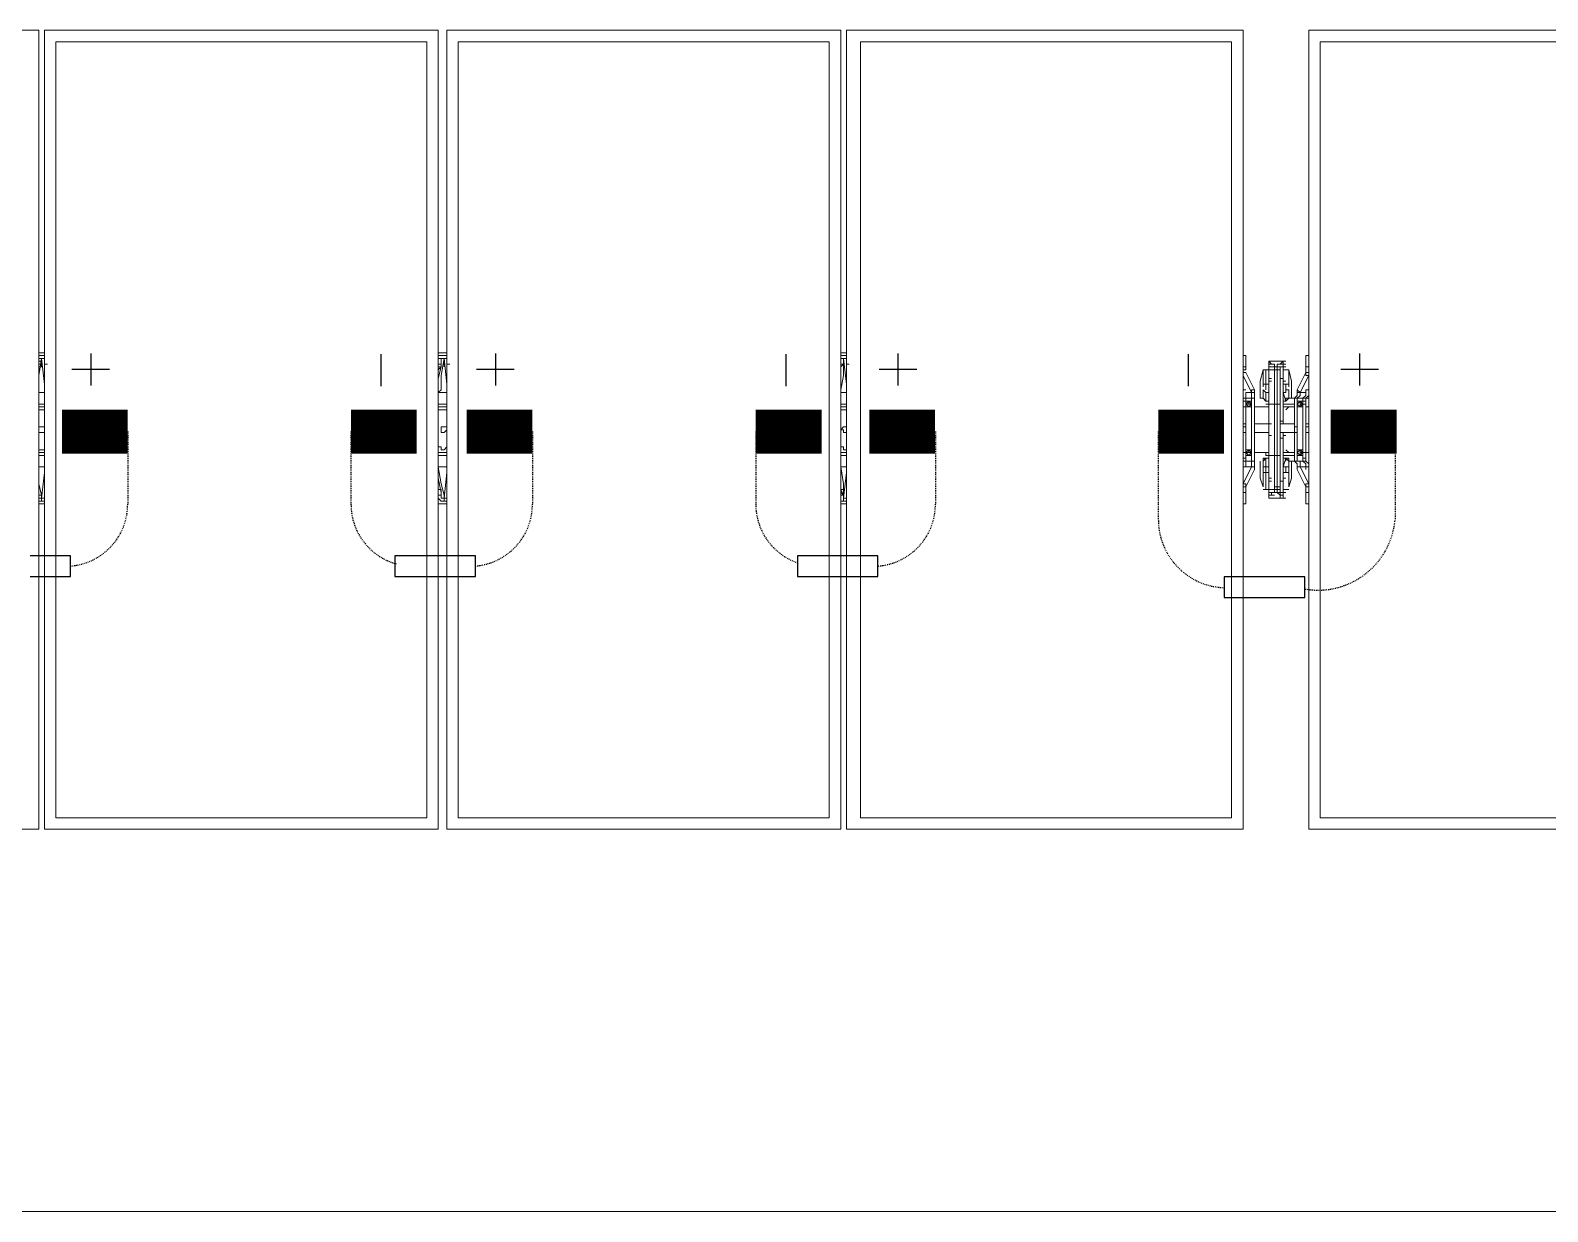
# Model space of a CAD drawing. Header units: feet. Extents: x -13743 to 68376, y -48 to 67763.
# Drawn here: x 3266.4 to 3438.4, y 9317.7 to 9451.6 of the extents above; entities that cross this region are included whole.
import ezdxf
from ezdxf.lldxf.tags import DXFTag

# ---------------------------------------------------------------- set-up
doc = ezdxf.new("R2010")
doc.units = ezdxf.units.FT
doc.header["$MEASUREMENT"] = 0
doc.linetypes.add('HIDDEN', pattern=[0.375, 0.25, -0.125])
for name, color, linetype in [('E-DC HARNESS-POS', 10, 'DC HARNESS CABLE'), ('E-HARN-COMP', 8, 'Continuous'), ('E-TRNK-CABL-NEG', 6, 'HIDDEN'), ('E-TRUNK-CABLE-POS', 6, 'HIDDEN'), ('Polarity-Text', 7, 'Continuous')]:
    doc.layers.add(name, color=color, linetype=linetype)
doc.styles.get("Standard").update_dxf_attribs({"font": 'arial.ttf'})
tags = doc.linetypes.add('DC HARNESS CABLE', pattern='A,0.5,-0.2,["DH",Standard,S=0.1,R=0,X=-0.1,Y=-0.05],-0.2', length=0.9).pattern_tags.tags
tags[6] = DXFTag(74, 10)

# ---------------------------------------------------------------- blocks, each defined once
blk = doc.blocks.new('A$C4742fff2')
at = {"lineweight": 5}
for points in [[(5.04813, 0), (5.27979, 0), (5.27979, 0.46665), (5.04813, 0.46665)], [(5.51311, 0.46665), (5.51311, 0), (5.28312, 0), (5.28312, 0.46665)], [(5.7481, 0.46665), (5.51811, 0.46665), (5.51811, 0), (5.7481, 0)], [(5.98309, 0), (5.75143, 0), (5.75143, 0.46665), (5.98309, 0.46665)], [(6.02142, 0), (6.25141, 0), (6.25141, 0.46665), (6.02142, 0.46665)], [(5.50644, 0.45998), (5.28978, 0.45998), (5.28978, 0.00667), (5.50644, 0.00667)], [(5.74143, 0.00667), (5.74143, 0.45998), (5.52478, 0.45998), (5.52478, 0.00667)], [(5.97642, 0.00667), (5.97642, 0.45998), (5.75977, 0.45998), (5.75977, 0.00667)], [(6.02809, 0.45998), (6.24475, 0.45998), (6.24475, 0.00667), (6.02809, 0.00667)], [(5.98476, 0.26832), (5.98476, 0.26999), (5.98476, 0.27666), (5.98309, 0.27666), (5.98476, 0.27666), (5.98476, 0.26999)], [(6.01976, 0.26999), (6.01976, 0.26832), (6.01976, 0.26999), (6.01976, 0.27666), (6.02142, 0.27666), (6.01976, 0.27666)], [(5.98309, 0.21332), (5.98309, 0.21499), (5.98309, 0.21666), (5.98309, 0.21499), (5.98476, 0.21499), (5.98476, 0.21166), (5.98809, 0.21166), (5.98976, 0.21166), (5.98976, 0.20999), (5.98476, 0.19999), (5.98976, 0.20999), (5.98976, 0.21166), (5.98809, 0.21166), (5.98809, 0.21499), (5.98809, 0.21166), (5.98476, 0.21166), (5.98476, 0.21499), (5.98809, 0.21499), (5.98976, 0.21499), (5.98976, 0.21166), (5.98976, 0.20999), (5.98976, 0.21166), (5.98976, 0.21499), (5.98809, 0.21499), (5.98976, 0.21499), (5.98976, 0.25166), (5.98809, 0.25166), (5.98809, 0.25499), (5.98976, 0.25499), (5.98976, 0.25166), (5.98809, 0.25166), (5.98476, 0.25166), (5.98476, 0.24999), (5.98309, 0.24999), (5.98309, 0.25166), (5.98309, 0.24999), (5.98476, 0.24999), (5.98476, 0.25166), (5.98809, 0.25166), (5.98809, 0.25499), (5.98976, 0.25499), (5.98809, 0.25499), (5.98476, 0.25499), (5.98809, 0.25499), (5.98809, 0.25666), (5.98976, 0.25666), (5.98476, 0.26666), (5.98976, 0.25666), (5.98809, 0.25666), (5.98809, 0.25499), (5.98976, 0.25499), (5.98976, 0.25166), (5.98809, 0.25166), (5.98976, 0.25166), (5.98976, 0.21499), (5.98809, 0.21499), (5.98476, 0.21499), (5.98309, 0.21499)], [(6.00809, 0.27332), (6.00642, 0.27332), (6.00809, 0.27332), (6.00642, 0.27332), (6.00642, 0.27166), (6.00809, 0.27166), (6.00642, 0.27166), (6.00642, 0.26166), (6.00642, 0.27166), (6.00642, 0.27332), (6.00476, 0.27166), (6.00309, 0.27166), (6.00476, 0.27166), (6.00309, 0.27166), (6.00309, 0.26832), (6.00142, 0.26832), (6.00142, 0.27166), (5.99976, 0.27166), (5.99809, 0.27166), (5.99809, 0.26166), (5.99976, 0.26166), (5.99809, 0.26166), (5.99809, 0.23999), (5.99809, 0.23666), (5.99976, 0.23666), (5.99809, 0.23666), (5.99976, 0.23666), (5.99809, 0.23666), (5.99976, 0.23666), (5.99809, 0.23666), (5.99976, 0.23666), (5.99809, 0.23666), (5.99976, 0.23666), (5.99809, 0.23666), (5.98976, 0.23666), (5.99809, 0.23666), (5.99809, 0.23999), (5.99809, 0.23666), (5.99809, 0.23999), (5.99809, 0.23832), (5.99809, 0.23999), (5.99809, 0.26166), (5.99809, 0.27166), (5.99976, 0.27166), (6.00142, 0.27166), (5.99976, 0.27166), (6.00142, 0.27166), (5.99976, 0.27166), (5.99809, 0.27332), (5.99976, 0.27332), (5.99809, 0.27332), (5.99976, 0.27332), (6.00476, 0.27332), (6.00642, 0.27332), (6.00476, 0.27166), (6.00309, 0.27166), (6.00476, 0.27166), (6.00642, 0.27166), (6.00476, 0.27166), (6.00642, 0.27166), (6.00642, 0.27332)], [(5.99476, 0.26832), (5.99309, 0.26166), (5.99309, 0.25166), (5.99309, 0.25332), (5.99309, 0.25166), (5.99309, 0.26166)], [(5.99476, 0.25999), (5.99476, 0.26832), (5.99642, 0.26832), (5.99476, 0.26832), (5.99476, 0.25999), (5.99642, 0.25999), (5.99642, 0.25666), (5.99642, 0.25999), (5.99476, 0.25999), (5.99476, 0.25832)], [(5.99809, 0.26832), (5.99809, 0.27332), (5.99809, 0.27166), (5.99976, 0.27166), (5.99809, 0.27332), (5.99976, 0.27332), (5.99809, 0.27332), (5.99809, 0.26832), (5.99642, 0.26832), (5.99642, 0.25999), (5.99642, 0.26832)], [(6.00309, 0.21832), (6.00309, 0.24832), (6.00476, 0.24832), (6.00476, 0.26832), (6.00309, 0.26832), (6.00309, 0.24832), (6.00142, 0.24832), (6.00142, 0.21832), (5.99809, 0.21832), (5.99809, 0.24832), (5.99642, 0.24832), (5.99809, 0.24832), (5.99642, 0.24832), (5.99809, 0.24832), (5.99642, 0.24832), (5.99809, 0.24832), (5.99642, 0.24832), (5.99809, 0.24832), (5.99642, 0.24832), (5.99809, 0.24832), (5.99809, 0.21832), (6.00142, 0.21832), (6.00142, 0.24832), (6.00309, 0.24832), (6.00142, 0.24832), (6.00142, 0.21832), (6.00309, 0.21832), (6.00309, 0.19833), (6.00476, 0.19833), (6.00476, 0.21832), (6.00476, 0.19833), (6.00309, 0.19833), (6.00309, 0.21832), (6.00142, 0.21832), (6.00142, 0.24832), (6.00309, 0.24832), (6.00309, 0.26832), (6.00476, 0.26832), (6.00476, 0.24832), (6.00309, 0.24832), (6.00309, 0.21832), (6.00476, 0.21832), (6.00476, 0.24832), (6.00476, 0.21832)], [(5.99976, 0.27332), (5.99809, 0.27332), (5.99809, 0.27166), (5.99976, 0.27166), (6.00142, 0.27166), (5.99976, 0.27166), (6.00142, 0.27166), (5.99976, 0.27166), (6.00142, 0.27166), (6.00142, 0.26832), (6.00309, 0.26832), (6.00309, 0.27166), (6.00476, 0.27166), (6.00309, 0.27166), (6.00476, 0.27166), (6.00642, 0.27166), (6.00642, 0.26999), (6.00809, 0.26999), (6.00642, 0.26999), (6.00642, 0.27166), (6.00642, 0.27332), (6.00476, 0.27332)], [(5.99809, 0.26999), (5.99809, 0.27166), (5.99809, 0.26999), (5.99976, 0.26999)], [(6.00142, 0.26832), (6.00142, 0.24832), (5.99809, 0.24832), (5.99809, 0.26832)], [(6.00142, 0.26832), (6.00142, 0.24832), (5.99809, 0.24832), (5.99809, 0.26832)], [(6.00309, 0.26999), (6.00142, 0.26999), (6.00309, 0.26999), (6.00476, 0.26999)], [(6.00142, 0.26999), (6.00142, 0.26832), (6.00142, 0.24832), (6.00142, 0.26832)], [(6.00476, 0.26832), (6.00309, 0.26832), (6.00476, 0.26832), (6.00476, 0.26999)], [(6.00642, 0.26999), (6.00642, 0.27166), (6.00642, 0.26999), (6.00809, 0.26999)], [(6.00976, 0.25166), (6.01142, 0.25166), (6.01142, 0.26166), (6.00976, 0.26832), (6.00642, 0.26832), (6.00976, 0.26832), (6.01142, 0.26166), (6.01142, 0.25166), (6.00976, 0.25166), (6.00976, 0.25332), (6.00976, 0.25166), (6.00976, 0.25666), (6.00809, 0.25666), (6.00809, 0.25499), (6.00642, 0.25499), (6.00809, 0.24999), (6.00809, 0.25166)], [(6.00642, 0.25999), (6.00642, 0.26832), (6.00642, 0.25999), (6.00976, 0.25999), (6.00976, 0.26832), (6.00976, 0.25999)], [(6.01976, 0.25499), (6.01976, 0.25332), (6.01809, 0.25166), (6.01476, 0.25166), (6.01642, 0.25332), (6.01642, 0.25499), (6.01476, 0.25666), (6.01976, 0.26666), (6.01476, 0.25666), (6.01642, 0.25499), (6.01976, 0.25499), (6.01976, 0.25332), (6.01809, 0.25166), (6.01476, 0.25166), (6.01642, 0.25332), (6.01642, 0.25499), (6.01809, 0.25499), (6.01642, 0.25499), (6.01476, 0.25499), (6.01476, 0.25666), (6.01476, 0.25499), (6.01642, 0.25499)], [(5.99309, 0.25166), (5.99309, 0.26166), (5.99309, 0.25166), (5.99476, 0.25166), (5.99642, 0.24999), (5.99476, 0.25166), (5.99642, 0.24999), (5.99642, 0.25166), (5.99642, 0.24999), (5.99476, 0.25166), (5.99642, 0.24999), (5.99476, 0.25166)], [(5.99976, 0.26332), (5.99809, 0.26332)], [(6.00476, 0.26332), (6.00642, 0.26332)], [(6.00642, 0.23999), (6.00642, 0.23832), (6.00642, 0.23999), (6.00642, 0.26166), (6.00809, 0.26166), (6.00642, 0.26166)], [(6.00809, 0.25666), (6.00809, 0.25999)], [(6.00976, 0.25832), (6.00976, 0.25999)], [(6.01976, 0.21166), (6.01976, 0.21332), (6.01809, 0.21499), (6.01976, 0.21499), (6.02142, 0.21332), (6.01976, 0.21499), (6.01809, 0.21499), (6.01976, 0.21332), (6.01976, 0.21166), (6.01642, 0.21166), (6.01476, 0.21166), (6.01476, 0.20999), (6.01976, 0.19999), (6.01476, 0.20999), (6.01476, 0.21166), (6.01642, 0.21166), (6.01809, 0.21166), (6.01642, 0.21166), (6.01642, 0.21499), (6.01476, 0.21499), (6.01809, 0.21499), (6.01809, 0.21666), (6.01976, 0.21666), (6.01976, 0.24999), (6.01809, 0.24999), (6.01809, 0.24832), (6.01642, 0.24832), (6.01809, 0.24832), (6.01642, 0.24832), (6.01809, 0.24832), (6.01642, 0.24832), (6.01809, 0.24832), (6.01642, 0.24832), (6.01809, 0.24832), (6.01642, 0.24832), (6.01642, 0.24999), (6.01809, 0.24832), (6.01809, 0.24666), (6.01642, 0.24666), (6.01476, 0.24666), (6.01476, 0.24832), (6.01476, 0.24999), (6.01642, 0.24999), (6.01809, 0.24999), (6.01976, 0.24999), (6.01976, 0.21666), (6.01809, 0.21666), (6.01809, 0.21499), (6.01476, 0.21499), (6.01309, 0.21499), (6.01309, 0.25166), (6.01476, 0.25166), (6.01309, 0.25166), (6.01476, 0.25332), (6.01476, 0.25499), (6.01476, 0.25332), (6.01309, 0.25166), (6.01142, 0.25166), (6.01142, 0.26166), (6.01142, 0.25166), (6.01309, 0.25166), (6.01476, 0.25166), (6.01309, 0.25166), (6.01309, 0.21499), (6.01476, 0.21499), (6.01309, 0.21499), (6.01476, 0.21332), (6.01476, 0.21166), (6.01642, 0.21166)], [(5.98309, 0.25332), (5.98309, 0.25166), (5.98476, 0.25166), (5.98476, 0.25499), (5.98476, 0.25166), (5.98309, 0.25166)], [(5.98476, 0.21666), (5.98476, 0.21499), (5.98476, 0.21666), (5.98309, 0.21666), (5.98309, 0.24999), (5.98309, 0.21666)], [(5.98809, 0.24832), (5.98809, 0.24666), (5.98809, 0.24832), (5.98642, 0.24832), (5.98476, 0.24832), (5.98476, 0.24666), (5.98642, 0.24666), (5.98476, 0.24666), (5.98309, 0.24666), (5.98476, 0.24666), (5.98642, 0.24666), (5.98809, 0.24666), (5.98809, 0.24832), (5.98642, 0.24832), (5.98809, 0.24832), (5.98642, 0.24832), (5.98809, 0.24832), (5.98642, 0.24832), (5.98809, 0.24832), (5.98642, 0.24832), (5.98809, 0.24832), (5.98642, 0.24832), (5.98642, 0.24999), (5.98809, 0.24832), (5.98642, 0.24832), (5.98809, 0.24832), (5.98642, 0.24832), (5.98809, 0.24832), (5.98642, 0.24832), (5.98809, 0.24832), (5.98642, 0.24832), (5.98809, 0.24832), (5.98809, 0.24666), (5.98642, 0.24666), (5.98809, 0.24666), (5.98642, 0.24666), (5.98476, 0.24666), (5.98476, 0.24832), (5.98642, 0.24832), (5.98642, 0.24999)], [(5.98642, 0.24999), (5.98476, 0.24832), (5.98642, 0.24666), (5.98809, 0.24832)], [(5.98809, 0.24999), (5.98809, 0.24832), (5.98809, 0.24999), (5.98642, 0.24999), (5.98476, 0.24999), (5.98476, 0.24832), (5.98476, 0.24999), (5.98642, 0.24999)], [(5.98642, 0.24999), (5.98476, 0.24832), (5.98642, 0.24666), (5.98809, 0.24832)], [(5.98476, 0.24666), (5.98476, 0.24832), (5.98642, 0.24832), (5.98476, 0.24832)], [(5.98976, 0.25499), (5.98976, 0.25666)], [(5.99476, 0.25666), (5.99476, 0.25166), (5.99642, 0.24999), (5.99642, 0.25499)], [(5.99476, 0.25666), (5.99476, 0.25166), (5.99642, 0.24999), (5.99642, 0.25499)], [(6.00976, 0.25166), (6.00809, 0.24999), (6.00976, 0.25166), (6.00809, 0.24999), (6.00809, 0.25166), (6.00809, 0.24999), (6.00976, 0.25166), (6.00809, 0.24999), (6.00976, 0.25166), (6.00976, 0.25666), (6.00809, 0.25666), (6.00809, 0.25499), (6.00642, 0.25499), (6.00809, 0.24999), (6.00809, 0.25166)], [(6.00976, 0.24832), (6.01309, 0.24832), (6.00642, 0.24832), (6.00809, 0.24832)], [(6.00642, 0.24832), (6.00809, 0.24832), (6.00976, 0.24832), (6.01309, 0.24832)], [(6.00976, 0.24832), (6.00809, 0.24832)], [(6.01476, 0.24999), (6.01476, 0.24832), (6.01476, 0.24666), (6.01642, 0.24666), (6.01809, 0.24666), (6.01809, 0.24832), (6.01809, 0.24999), (6.01642, 0.24999)], [(6.01642, 0.24999), (6.01476, 0.24832), (6.01642, 0.24666), (6.01809, 0.24832)], [(6.01642, 0.24999), (6.01476, 0.24832), (6.01642, 0.24666), (6.01809, 0.24832)], [(6.01642, 0.24666), (6.01642, 0.24832), (6.01809, 0.24832), (6.01642, 0.24999), (6.01642, 0.24832), (6.01809, 0.24832), (6.01976, 0.24832), (6.01809, 0.24832), (6.01642, 0.24832), (6.01642, 0.24666), (6.01809, 0.24666), (6.01809, 0.24832), (6.01642, 0.24832), (6.01809, 0.24832), (6.01642, 0.24832), (6.01809, 0.24832), (6.01642, 0.24832), (6.01809, 0.24832), (6.01642, 0.24832), (6.01809, 0.24832), (6.01809, 0.24666)], [(6.01809, 0.24999), (6.01809, 0.25166), (6.01976, 0.25166), (6.02142, 0.25332), (6.01976, 0.25166), (6.01809, 0.25166)], [(6.01976, 0.24999), (6.01976, 0.25166), (6.02142, 0.25166), (6.01976, 0.25166)], [(5.98976, 0.24666), (5.99809, 0.24666)], [(6.00642, 0.24666), (6.01309, 0.24666)], [(6.00809, 0.23666), (6.00642, 0.23666), (6.00642, 0.23999), (6.00642, 0.23666)], [(6.00809, 0.24499), (6.00976, 0.24666)], [(6.01976, 0.24666), (6.02142, 0.24666)], [(5.28145, 0.23499), (5.27979, 0.23499), (5.27979, 0.23166), (5.28312, 0.23166), (5.28312, 0.23332), (5.28312, 0.23499)], [(5.51644, 0.23499), (5.51478, 0.23499), (5.51478, 0.23166), (5.51644, 0.23166), (5.51811, 0.23332), (5.51811, 0.23499)], [(5.75143, 0.23499), (5.74977, 0.23499), (5.7481, 0.23332), (5.74977, 0.23332), (5.74977, 0.23166), (5.75143, 0.23166), (5.75143, 0.23332)], [(5.98476, 0.23666), (5.98309, 0.23666)], [(5.98476, 0.23499), (5.98309, 0.23499)], [(5.98476, 0.23166), (5.98309, 0.23166)], [(5.98476, 0.23166), (5.98309, 0.23166)], [(5.99809, 0.23166), (5.98976, 0.23166), (5.98976, 0.23499), (5.98976, 0.23166), (5.99809, 0.23166), (5.99809, 0.22999), (5.99976, 0.22999), (5.99809, 0.22999), (5.99809, 0.22666), (5.99809, 0.22999)], [(5.99809, 0.23166), (5.99809, 0.22999), (5.99976, 0.22999), (5.99809, 0.22999)], [(6.00476, 0.23666), (6.01309, 0.23666)], [(6.01476, 0.23166), (6.01309, 0.23166), (6.00476, 0.23166), (6.01309, 0.23166)], [(6.00809, 0.23666), (6.00642, 0.23666)], [(6.00642, 0.22999), (6.00809, 0.22999), (6.00642, 0.22999), (6.00642, 0.23166)], [(6.00642, 0.22999), (6.00809, 0.22999), (6.00642, 0.22999), (6.00642, 0.23166)], [(6.01309, 0.23166), (6.01309, 0.23499), (6.01476, 0.23499), (6.01309, 0.23499)], [(6.01976, 0.23666), (6.02142, 0.23666)], [(6.01976, 0.23499), (6.02142, 0.23499)], [(6.02142, 0.23166), (6.01976, 0.23166)], [(6.02142, 0.23166), (6.01976, 0.23166)], [(5.98476, 0.22166), (5.98476, 0.21999), (5.98476, 0.21832), (5.98642, 0.21832), (5.98476, 0.21832), (5.98476, 0.21999), (5.98309, 0.21999), (5.98476, 0.21999), (5.98476, 0.22166), (5.98642, 0.22166), (5.98809, 0.22166), (5.98642, 0.22166)], [(5.98642, 0.22166), (5.98476, 0.21999), (5.98642, 0.21832), (5.98809, 0.21999)], [(5.98642, 0.22166), (5.98476, 0.21999), (5.98642, 0.21832), (5.98809, 0.21999)], [(5.98642, 0.21832), (5.98476, 0.21832), (5.98476, 0.21999), (5.98642, 0.21999), (5.98809, 0.21999), (5.98809, 0.22166), (5.98809, 0.21999), (5.98809, 0.21832), (5.98642, 0.21832), (5.98809, 0.21832), (5.98809, 0.21999), (5.98642, 0.21999), (5.98809, 0.21999), (5.98642, 0.21999), (5.98809, 0.21999), (5.98642, 0.21999), (5.98809, 0.21999), (5.98642, 0.21999), (5.98809, 0.21999), (5.98642, 0.22166), (5.98642, 0.21999), (5.98476, 0.21999), (5.98476, 0.21832)], [(5.99976, 0.22999), (5.99809, 0.22999), (5.99809, 0.22666), (5.99809, 0.22999)], [(5.99809, 0.19666), (5.99809, 0.20499), (5.99976, 0.20499), (5.99809, 0.20499), (5.99809, 0.22666), (5.99809, 0.22832), (5.99809, 0.22666), (5.99809, 0.20499)], [(6.00642, 0.20499), (6.00642, 0.19666), (6.00642, 0.20499), (6.00809, 0.20499), (6.00642, 0.20499), (6.00642, 0.22666), (6.00642, 0.22832), (6.00642, 0.22666), (6.00642, 0.22999), (6.00642, 0.22666), (6.00642, 0.22999), (6.00642, 0.22666)], [(6.00976, 0.21999), (6.01309, 0.21999), (6.00642, 0.21999), (6.01309, 0.21999), (6.00976, 0.21999), (6.00809, 0.22166)], [(6.01642, 0.22166), (6.01476, 0.22166), (6.01476, 0.21999), (6.01476, 0.21832), (6.01642, 0.21832), (6.01809, 0.21832), (6.01642, 0.21832), (6.01642, 0.21999), (6.01809, 0.21999), (6.01809, 0.21832), (6.01642, 0.21832), (6.01642, 0.21999), (6.01809, 0.21999), (6.01642, 0.21999), (6.01809, 0.21999), (6.01642, 0.21999), (6.01809, 0.21999), (6.01642, 0.21999), (6.01809, 0.21999), (6.01642, 0.21999), (6.01809, 0.21999), (6.01809, 0.21832), (6.01809, 0.21999), (6.01642, 0.21999), (6.01809, 0.21999), (6.01642, 0.21999), (6.01809, 0.21999), (6.01642, 0.21999), (6.01809, 0.21999), (6.01642, 0.21999), (6.01809, 0.21999), (6.01976, 0.21999), (6.02142, 0.21999), (6.01976, 0.21999), (6.01809, 0.21999), (6.01809, 0.22166)], [(6.01642, 0.22166), (6.01476, 0.21999), (6.01642, 0.21832), (6.01809, 0.21999)], [(6.01476, 0.22166), (6.01476, 0.21999), (6.01476, 0.21832), (6.01642, 0.21832), (6.01809, 0.21832), (6.01809, 0.21999), (6.01809, 0.22166), (6.01642, 0.22166)], [(6.01642, 0.22166), (6.01476, 0.21999), (6.01642, 0.21832), (6.01809, 0.21999)], [(6.01642, 0.21999), (6.01809, 0.21999), (6.01642, 0.22166)], [(6.01642, 0.21999), (6.01809, 0.21999), (6.01642, 0.22166)], [(5.98809, 0.21999), (5.98642, 0.21999)], [(5.99809, 0.21832), (5.99642, 0.21832), (5.99809, 0.21832), (5.99642, 0.21832), (5.99809, 0.21832), (5.99809, 0.19833), (6.00142, 0.19833), (6.00142, 0.21832), (6.00142, 0.19833), (5.99809, 0.19833), (5.99809, 0.21832), (5.99642, 0.21832), (5.99642, 0.21999), (5.99809, 0.21999), (5.98976, 0.21999), (5.99809, 0.21999), (5.99642, 0.21999), (5.99642, 0.21832)], [(5.99309, 0.21499), (5.99309, 0.21332), (5.99309, 0.21499), (5.99309, 0.20499), (5.99476, 0.19999), (5.99476, 0.20832), (5.99642, 0.20832), (5.99642, 0.19833), (5.99476, 0.19833), (5.99642, 0.19833), (5.99642, 0.20832), (5.99476, 0.20832), (5.99476, 0.19999), (5.99309, 0.20499)], [(5.99309, 0.21499), (5.99309, 0.20499)], [(5.99476, 0.21499), (5.99476, 0.20999), (5.99476, 0.21499), (5.99476, 0.21666), (5.99642, 0.21666), (5.99642, 0.21166), (5.99642, 0.21666), (5.99476, 0.21666)], [(5.99476, 0.21499), (5.99642, 0.21666), (5.99642, 0.21499), (5.99642, 0.21666), (5.99476, 0.21499), (5.99642, 0.21666)], [(5.99809, 0.21832), (5.99642, 0.21832)], [(6.00809, 0.21832), (6.00976, 0.21832), (6.00809, 0.21832), (6.00642, 0.21832), (6.01309, 0.21832), (6.00642, 0.21832)], [(6.00976, 0.20999), (6.00976, 0.21666), (6.00809, 0.21666), (6.00642, 0.21166), (6.00976, 0.21166), (6.00976, 0.20999), (6.00976, 0.20832), (6.00976, 0.20999), (6.00976, 0.21166), (6.00642, 0.21166), (6.00809, 0.21666), (6.00976, 0.21666)], [(6.00976, 0.19999), (6.00976, 0.20832), (6.00642, 0.20832), (6.00642, 0.19833), (6.00976, 0.19833), (6.00642, 0.19833), (6.00642, 0.20832), (6.00976, 0.20832), (6.00976, 0.19999), (6.01142, 0.20499), (6.01142, 0.21499), (6.00976, 0.21499), (6.00976, 0.21332), (6.00976, 0.21499), (6.01142, 0.21499), (6.01142, 0.20499)], [(6.00976, 0.21832), (6.00809, 0.21832)], [(6.00809, 0.21666), (6.00976, 0.21499), (6.00809, 0.21666), (6.00976, 0.21499), (6.00809, 0.21666), (6.00809, 0.21499)], [(6.01142, 0.21499), (6.01142, 0.20499), (6.01142, 0.21499), (6.01309, 0.21499)], [(6.01476, 0.21166), (6.01476, 0.20999), (6.01476, 0.21166), (6.01476, 0.21332), (6.01309, 0.21499), (6.01476, 0.21499), (6.01642, 0.21499), (6.01642, 0.21166)], [(6.01976, 0.21499), (6.01976, 0.21666)], [(5.98809, 0.21166), (5.98976, 0.21166)], [(5.98809, 0.21166), (5.98976, 0.21166)], [(5.99476, 0.20999), (5.99476, 0.21166), (5.99642, 0.21166), (5.99642, 0.20832), (5.99642, 0.21166), (5.99476, 0.21166), (5.99476, 0.20999), (5.99476, 0.20832)], [(6.00809, 0.20832), (6.00809, 0.21166)], [(5.98476, 0.19666), (5.98476, 0.19833), (5.98476, 0.19666), (5.98476, 0.18999), (5.98309, 0.18999), (5.98476, 0.18999)], [(5.99809, 0.19833), (5.99809, 0.19499), (5.99809, 0.19333), (5.99809, 0.19499), (5.99976, 0.19499), (5.99976, 0.19666), (5.99976, 0.19499), (5.99809, 0.19499), (5.99809, 0.19833), (5.99642, 0.19833)], [(5.99976, 0.20333), (5.99809, 0.20333)], [(5.99976, 0.19666), (6.00142, 0.19666), (6.00142, 0.19833), (6.00142, 0.19666), (5.99976, 0.19666), (5.99976, 0.19499), (5.99976, 0.19666), (5.99809, 0.19666)], [(6.00476, 0.19499), (6.00476, 0.19666), (6.00309, 0.19666), (6.00142, 0.19666), (5.99976, 0.19666), (5.99809, 0.19666), (5.99976, 0.19666), (5.99976, 0.19499), (5.99976, 0.19666), (6.00142, 0.19666), (6.00309, 0.19666), (6.00476, 0.19666), (6.00476, 0.19499), (6.00642, 0.19499)], [(5.99809, 0.19499), (5.99809, 0.19666)], [(5.99809, 0.19499), (5.99809, 0.19333), (5.99976, 0.19333), (5.99809, 0.19333), (5.99809, 0.19499), (5.99809, 0.19333), (5.99809, 0.19499), (5.99976, 0.19499), (6.00142, 0.19499), (5.99976, 0.19499)], [(6.00476, 0.19666), (6.00309, 0.19666), (6.00476, 0.19666), (6.00476, 0.19833)], [(6.00476, 0.19499), (6.00309, 0.19666), (6.00476, 0.19666)], [(6.00642, 0.20333), (6.00476, 0.20333)], [(6.00809, 0.19833), (6.00642, 0.19833)], [(6.02142, 0.18999), (6.01976, 0.18999), (6.01976, 0.19666), (6.01976, 0.19833), (6.01976, 0.19666), (6.01976, 0.18999)], [(6.00476, 0.19333), (6.00642, 0.19333), (6.00476, 0.19333), (5.99809, 0.19333), (5.99976, 0.19333), (5.99809, 0.19333)]]:
    blk.add_lwpolyline(points, close=True, dxfattribs=at)
for points in [[(5.98309, 0), (5.98309, 0.46665)], [(6.02142, 0.46665), (6.02142, 0)], [(5.97642, 0.00667), (5.97642, 0.45998)], [(6.02809, 0.45998), (6.02809, 0.00667)], [(5.28312, 0.27832), (5.27979, 0.27832)], [(5.27979, 0.26999), (5.27979, 0.27332), (5.28145, 0.27332), (5.28145, 0.27499), (5.28312, 0.27499)], [(5.28145, 0.25499), (5.27979, 0.25499), (5.27979, 0.26499), (5.28145, 0.27499)], [(5.51811, 0.27832), (5.51311, 0.27832)], [(5.51478, 0.25499), (5.51311, 0.25499), (5.51478, 0.25666), (5.51478, 0.26499), (5.51644, 0.27499)], [(5.51478, 0.26999), (5.51478, 0.27499), (5.51644, 0.27499), (5.51811, 0.27499)], [(5.75143, 0.27832), (5.7481, 0.27832)], [(5.74977, 0.25499), (5.7481, 0.25499), (5.7481, 0.25666), (5.74977, 0.26499), (5.74977, 0.27499), (5.75143, 0.27499), (5.74977, 0.27499), (5.74977, 0.27166), (5.7481, 0.26999)], [(5.28145, 0.26999), (5.28145, 0.27332)], [(5.51644, 0.26999), (5.51644, 0.27332)], [(5.75143, 0.26999), (5.75143, 0.27332)], [(5.98476, 0.26666), (5.98476, 0.26666)], [(5.98476, 0.26666), (5.98476, 0.26666)], [(6.00142, 0.26999), (6.00309, 0.26999)], [(6.00142, 0.26999), (6.00309, 0.26999)], [(6.00142, 0.26999), (6.00309, 0.26999)], [(6.00142, 0.26999), (6.00309, 0.26999)], [(6.00309, 0.26999), (6.00476, 0.26999)], [(6.00309, 0.26999), (6.00476, 0.26999)], [(6.00476, 0.27166), (6.00476, 0.27166)], [(6.00476, 0.27166), (6.00476, 0.27166)], [(6.00809, 0.26832), (6.00809, 0.26832)], [(6.00809, 0.26832), (6.00809, 0.26832)], [(6.01976, 0.26666), (6.01976, 0.26666)], [(6.01976, 0.26666), (6.01976, 0.26666)], [(5.99476, 0.26166), (5.99476, 0.26166)], [(5.99476, 0.26166), (5.99476, 0.26166)], [(6.00976, 0.26166), (6.00976, 0.26166)], [(6.00976, 0.26166), (6.00976, 0.26166)], [(5.28145, 0.24832), (5.27979, 0.24832), (5.27979, 0.25499)], [(5.28312, 0.24832), (5.27979, 0.24832)], [(5.51478, 0.24832), (5.51311, 0.24832), (5.51311, 0.25499)], [(5.51811, 0.24832), (5.51311, 0.24832)], [(5.74977, 0.24832), (5.7481, 0.24832), (5.7481, 0.25499)], [(5.75143, 0.24832), (5.7481, 0.24832)], [(5.98476, 0.24999), (5.98476, 0.24999)], [(5.98476, 0.24999), (5.98476, 0.24999)], [(5.98476, 0.24832), (5.98476, 0.24832)], [(5.98476, 0.24832), (5.98476, 0.24832)], [(5.98642, 0.24999), (5.98642, 0.24999)], [(5.98642, 0.24999), (5.98642, 0.24999)], [(5.98809, 0.25166), (5.98809, 0.25166)], [(5.98809, 0.25166), (5.98809, 0.25166)], [(5.98809, 0.24999), (5.98809, 0.24999)], [(5.98809, 0.24999), (5.98809, 0.24999)], [(5.98809, 0.24832), (5.98809, 0.24832)], [(5.98809, 0.24832), (5.98809, 0.24832)], [(5.98976, 0.25166), (5.98976, 0.25166)], [(5.98976, 0.25166), (5.98976, 0.25166)], [(6.01476, 0.24999), (6.01476, 0.24999)], [(6.01476, 0.24999), (6.01476, 0.24999)], [(6.01476, 0.24832), (6.01476, 0.24832)], [(6.01476, 0.24832), (6.01476, 0.24832)], [(6.01642, 0.25166), (6.01642, 0.25166)], [(6.01642, 0.25166), (6.01642, 0.25166)], [(6.01642, 0.24999), (6.01642, 0.24999)], [(6.01642, 0.24999), (6.01642, 0.24999)], [(6.01809, 0.24999), (6.01809, 0.24999)], [(6.01809, 0.24999), (6.01809, 0.24999)], [(6.01809, 0.24832), (6.01809, 0.24832)], [(6.01809, 0.24832), (6.01809, 0.24832)], [(5.28312, 0.24666), (5.27979, 0.24666), (5.28145, 0.24666)], [(5.27979, 0.24666), (5.27979, 0.24499), (5.28312, 0.24499)], [(5.51811, 0.24666), (5.51311, 0.24666), (5.51478, 0.24666)], [(5.51811, 0.24499), (5.51478, 0.24499), (5.51311, 0.24499), (5.51311, 0.24666)], [(5.75143, 0.24666), (5.7481, 0.24666), (5.74977, 0.24666)], [(5.7481, 0.24666), (5.7481, 0.24499), (5.75143, 0.24499)], [(5.98476, 0.24666), (5.98476, 0.24666)], [(5.98476, 0.24666), (5.98476, 0.24666)], [(5.98642, 0.24666), (5.98642, 0.24666)], [(5.98642, 0.24666), (5.98642, 0.24666)], [(5.98809, 0.24666), (5.98809, 0.24666)], [(5.98809, 0.24666), (5.98809, 0.24666)], [(6.00642, 0.23666), (6.00642, 0.23999)], [(6.00642, 0.23999), (6.00642, 0.23666)], [(6.01476, 0.24666), (6.01476, 0.24666)], [(6.01476, 0.24666), (6.01476, 0.24666)], [(6.01642, 0.24666), (6.01642, 0.24666)], [(6.01642, 0.24666), (6.01642, 0.24666)], [(6.01809, 0.24666), (6.01809, 0.24666)], [(6.01809, 0.24666), (6.01809, 0.24666)], [(6.00642, 0.23666), (6.00809, 0.23666)], [(6.00642, 0.23666), (6.00809, 0.23666)], [(6.00642, 0.23666), (6.00809, 0.23666)], [(6.00642, 0.23666), (6.00809, 0.23666)], [(5.28312, 0.22332), (5.28312, 0.22166), (5.27979, 0.22166), (5.27979, 0.22332), (5.27979, 0.21999), (5.27979, 0.21832)], [(5.51811, 0.22332), (5.51644, 0.22166), (5.51478, 0.22166), (5.51478, 0.22332), (5.51311, 0.22332), (5.51311, 0.21999)], [(5.74977, 0.19333), (5.74977, 0.20166), (5.7481, 0.21166), (5.7481, 0.21832), (5.7481, 0.21999), (5.7481, 0.22332), (5.74977, 0.22332), (5.74977, 0.22166), (5.75143, 0.22166), (5.75143, 0.22332)], [(5.98476, 0.22166), (5.98476, 0.22166)], [(5.98476, 0.22166), (5.98476, 0.22166)], [(5.98642, 0.22166), (5.98642, 0.22166)], [(5.98642, 0.21999), (5.98642, 0.22166), (5.98809, 0.21999)], [(5.98642, 0.22166), (5.98642, 0.22166)], [(5.98809, 0.22166), (5.98809, 0.22166)], [(5.98809, 0.22166), (5.98809, 0.22166)], [(6.01476, 0.22166), (6.01476, 0.22166)], [(6.01476, 0.22166), (6.01476, 0.22166)], [(6.01642, 0.22166), (6.01642, 0.22166)], [(6.01642, 0.22166), (6.01642, 0.22166)], [(6.01809, 0.22166), (6.01809, 0.22166)], [(6.01809, 0.22166), (6.01809, 0.22166)], [(5.28312, 0.21999), (5.27979, 0.21999), (5.28145, 0.21999)], [(5.28312, 0.21832), (5.27979, 0.21832), (5.27979, 0.21166), (5.27979, 0.20166), (5.28145, 0.19499), (5.28145, 0.19333), (5.28312, 0.19333)], [(5.51811, 0.19333), (5.51644, 0.19333), (5.51644, 0.19499), (5.51478, 0.20166), (5.51311, 0.21166), (5.51311, 0.21832), (5.51311, 0.21999), (5.51811, 0.21999)], [(5.51311, 0.21832), (5.51811, 0.21832)], [(5.75143, 0.21999), (5.7481, 0.21999), (5.74977, 0.21999)], [(5.7481, 0.21832), (5.75143, 0.21832)], [(5.98476, 0.21999), (5.98476, 0.21999)], [(5.98476, 0.21999), (5.98476, 0.21999)], [(5.98476, 0.21832), (5.98476, 0.21832)], [(5.98476, 0.21832), (5.98476, 0.21832)], [(5.98642, 0.21999), (5.98809, 0.21999)], [(5.98642, 0.21999), (5.98809, 0.21999)], [(5.98642, 0.21999), (5.98809, 0.21999)], [(5.98642, 0.21999), (5.98809, 0.21999)], [(5.98642, 0.21999), (5.98809, 0.21999)], [(5.98642, 0.21999), (5.98809, 0.21999)], [(5.98642, 0.21999), (5.98809, 0.21999)], [(5.98809, 0.21999), (5.98809, 0.21832), (5.98642, 0.21832)], [(5.98642, 0.21832), (5.98809, 0.21832)], [(5.98642, 0.21832), (5.98642, 0.21832)], [(5.98642, 0.21832), (5.98642, 0.21832)], [(5.98809, 0.21999), (5.98809, 0.21999)], [(5.98809, 0.21832), (5.98809, 0.21999)], [(5.98809, 0.21999), (5.98809, 0.21999)], [(5.98809, 0.21832), (5.98809, 0.21832)], [(5.98809, 0.21832), (5.98809, 0.21832)], [(5.98809, 0.21499), (5.98809, 0.21499)], [(5.98809, 0.21499), (5.98809, 0.21499)], [(5.98976, 0.21499), (5.98976, 0.21499)], [(5.98976, 0.21499), (5.98976, 0.21499)], [(5.99642, 0.21666), (5.99476, 0.21499)], [(5.99642, 0.21666), (5.99476, 0.21499)], [(6.00309, 0.19833), (6.00142, 0.19833), (6.00309, 0.19833), (6.00309, 0.19666), (6.00476, 0.19666), (6.00309, 0.19666), (6.00476, 0.19666), (6.00309, 0.19666), (6.00142, 0.19666), (6.00142, 0.19999), (6.00142, 0.21832), (6.00309, 0.21832), (6.00142, 0.21832), (6.00142, 0.19999), (6.00142, 0.19666), (6.00309, 0.19666)], [(6.00976, 0.21499), (6.00809, 0.21666)], [(6.00976, 0.21499), (6.00809, 0.21666)], [(6.01476, 0.21999), (6.01476, 0.21999)], [(6.01476, 0.21999), (6.01476, 0.21999)], [(6.01476, 0.21832), (6.01476, 0.21832)], [(6.01476, 0.21832), (6.01476, 0.21832)], [(6.01476, 0.21499), (6.01476, 0.21499)], [(6.01476, 0.21499), (6.01476, 0.21499)], [(6.01642, 0.21832), (6.01642, 0.21832)], [(6.01642, 0.21832), (6.01642, 0.21832)], [(6.01642, 0.21499), (6.01642, 0.21499)], [(6.01642, 0.21499), (6.01642, 0.21499)], [(6.01809, 0.21999), (6.01809, 0.21999)], [(6.01809, 0.21999), (6.01809, 0.21999)], [(6.01809, 0.21832), (6.01809, 0.21832)], [(6.01809, 0.21832), (6.01809, 0.21832)], [(5.99476, 0.20499), (5.99476, 0.20499)], [(5.99476, 0.20499), (5.99476, 0.20499)], [(6.00976, 0.20499), (6.00976, 0.20499)], [(6.00976, 0.20499), (6.00976, 0.20499)], [(5.27979, 0.19833), (5.27979, 0.19333), (5.28145, 0.19333), (5.28145, 0.19166), (5.28145, 0.19333), (5.28145, 0.19666)], [(5.51478, 0.19833), (5.51478, 0.19333), (5.51644, 0.19333), (5.51644, 0.19166), (5.51644, 0.19333), (5.51644, 0.19666)], [(5.7481, 0.19833), (5.74977, 0.19499), (5.74977, 0.19166), (5.75143, 0.19166)], [(5.75143, 0.19666), (5.75143, 0.19333), (5.74977, 0.19333), (5.74977, 0.19166)], [(5.98476, 0.19999), (5.98476, 0.19999)], [(5.98476, 0.19999), (5.98476, 0.19999)], [(5.98476, 0.19666), (5.98476, 0.19666)], [(5.98476, 0.19666), (5.98476, 0.19666)], [(5.99809, 0.19499), (5.99809, 0.19666)], [(5.99809, 0.19666), (5.99809, 0.19499)], [(6.00142, 0.19999), (6.00309, 0.19999)], [(6.00142, 0.19999), (6.00309, 0.19999)], [(6.00309, 0.19999), (6.00476, 0.19999)], [(6.00309, 0.19999), (6.00476, 0.19999)], [(6.00309, 0.19666), (6.00476, 0.19499), (6.00642, 0.19499), (6.00642, 0.19333), (6.00642, 0.19499), (6.00642, 0.19333), (6.00642, 0.19499), (6.00476, 0.19499), (6.00642, 0.19499), (6.00642, 0.19666), (6.00642, 0.19499), (6.00642, 0.19666), (6.00642, 0.19499), (6.00642, 0.19666), (6.00809, 0.19666), (6.00642, 0.19666), (6.00642, 0.19499), (6.00476, 0.19499), (6.00642, 0.19499), (6.00642, 0.19333), (6.00809, 0.19333), (6.00642, 0.19333), (6.00642, 0.19499), (6.00476, 0.19499), (6.00476, 0.19666), (6.00309, 0.19666), (6.00476, 0.19666), (6.00309, 0.19666), (6.00309, 0.19833)], [(6.00809, 0.19999), (6.00809, 0.19999)], [(6.00809, 0.19999), (6.00809, 0.19999)], [(6.01976, 0.19999), (6.01976, 0.19999)], [(6.01976, 0.19999), (6.01976, 0.19999)], [(5.28312, 0.18999), (5.27979, 0.18999)], [(5.28145, 0.19166), (5.28312, 0.19166)], [(5.51811, 0.18999), (5.51311, 0.18999)], [(5.51644, 0.19166), (5.51811, 0.19166)], [(5.75143, 0.18999), (5.7481, 0.18999)]]:
    blk.add_lwpolyline(points, dxfattribs=at)
at = {"color": 8, "lineweight": 5, "true_color": 0x808080}
for points in [[(5.28312, 0.27666), (5.27979, 0.27666)], [(5.27979, 0.27332), (5.27979, 0.27499), (5.28145, 0.27499), (5.28312, 0.25999)], [(5.51811, 0.27666), (5.51311, 0.27666)], [(5.51311, 0.27332), (5.51311, 0.27499), (5.51644, 0.27499), (5.51811, 0.25999)], [(5.75143, 0.27666), (5.7481, 0.27666)], [(5.7481, 0.27332), (5.7481, 0.27499), (5.74977, 0.27499), (5.75143, 0.25999)], [(5.27979, 0.26332), (5.27979, 0.27166), (5.28145, 0.27166)], [(5.27979, 0.26666), (5.27979, 0.26999), (5.28145, 0.26999)], [(5.28145, 0.27332), (5.28145, 0.27332)], [(5.28312, 0.27166), (5.28312, 0.26999), (5.28312, 0.27166), (5.28478, 0.27166)], [(5.51311, 0.27166), (5.51478, 0.27166), (5.51478, 0.26999), (5.51311, 0.26332)], [(5.51311, 0.26999), (5.51478, 0.26999), (5.51311, 0.26832), (5.51311, 0.26666)], [(5.51644, 0.27332), (5.51644, 0.27332)], [(5.51811, 0.27166), (5.51811, 0.26999), (5.51811, 0.27166), (5.51978, 0.27166)], [(5.7481, 0.27166), (5.74977, 0.27166), (5.7481, 0.26999), (5.7481, 0.26332)], [(5.7481, 0.26666), (5.7481, 0.26999)], [(5.75143, 0.27332), (5.75143, 0.27332)], [(5.75143, 0.27166), (5.75143, 0.26999), (5.75143, 0.27166), (5.7531, 0.27166)], [(5.98309, 0.26999), (5.98476, 0.26999), (5.98309, 0.26999)], [(5.98309, 0.26999), (5.98476, 0.26999), (5.98309, 0.26999)], [(5.99809, 0.27332), (5.99809, 0.27332)], [(5.99809, 0.27332), (5.99809, 0.27332)], [(6.00642, 0.27332), (6.00642, 0.27332)], [(6.00642, 0.27332), (6.00642, 0.27332)], [(6.02142, 0.26999), (6.01976, 0.26999), (6.02142, 0.26999)], [(6.02142, 0.26999), (6.01976, 0.26999), (6.02142, 0.26999)], [(5.28312, 0.25499), (5.27979, 0.25499)], [(5.51811, 0.25499), (5.51311, 0.25499)], [(5.75143, 0.25499), (5.7481, 0.25499)], [(5.99809, 0.22999), (5.99976, 0.22999)], [(5.99809, 0.22999), (5.99976, 0.22999)], [(6.00642, 0.22999), (6.00809, 0.22999)], [(6.00642, 0.22999), (6.00809, 0.22999)], [(5.27979, 0.21166), (5.28312, 0.21166)], [(5.27979, 0.20499), (5.27979, 0.19499), (5.28145, 0.19499)], [(5.28312, 0.20832), (5.28145, 0.19333)], [(5.51311, 0.21166), (5.51811, 0.21166)], [(5.51311, 0.19499), (5.51478, 0.19499), (5.51478, 0.19666), (5.51311, 0.20499)], [(5.51811, 0.20832), (5.51644, 0.19333)], [(5.7481, 0.21166), (5.75143, 0.21166)], [(5.7481, 0.19499), (5.74977, 0.19499), (5.7481, 0.19666), (5.7481, 0.20499)], [(5.75143, 0.20832), (5.74977, 0.19333)], [(6.00642, 0.20499), (6.00642, 0.19666)], [(6.00642, 0.20499), (6.00642, 0.19666)], [(5.27979, 0.19833), (5.27979, 0.19999)], [(5.28312, 0.19833), (5.28312, 0.19499), (5.28312, 0.19666)], [(5.51311, 0.19833), (5.51478, 0.19833), (5.51311, 0.19833), (5.51311, 0.19999)], [(5.51811, 0.19833), (5.51811, 0.19499), (5.51811, 0.19666)], [(5.74977, 0.19833), (5.7481, 0.19833), (5.7481, 0.19999)], [(5.75143, 0.19833), (5.75143, 0.19499), (5.75143, 0.19666)], [(5.98309, 0.19666), (5.98476, 0.19666), (5.98309, 0.19666)], [(5.98309, 0.19666), (5.98476, 0.19666), (5.98309, 0.19666)], [(5.99809, 0.19499), (5.99809, 0.19499)], [(5.99809, 0.19499), (5.99809, 0.19499)], [(6.00309, 0.19666), (6.00476, 0.19666)], [(6.00309, 0.19666), (6.00476, 0.19666)], [(6.00476, 0.19666), (6.00642, 0.19666)], [(6.00476, 0.19666), (6.00642, 0.19666)], [(6.00476, 0.19666), (6.00642, 0.19666)], [(6.00476, 0.19666), (6.00642, 0.19666)], [(6.00642, 0.19499), (6.00642, 0.19499)], [(6.00642, 0.19499), (6.00642, 0.19499)], [(6.01976, 0.19666), (6.02142, 0.19666), (6.01976, 0.19666)], [(6.01976, 0.19666), (6.02142, 0.19666), (6.01976, 0.19666)], [(5.28145, 0.19166), (5.27979, 0.19166), (5.27979, 0.19333)], [(5.28312, 0.18999), (5.27979, 0.18999)], [(5.28145, 0.19333), (5.28145, 0.19333)], [(5.51644, 0.19166), (5.51478, 0.19166), (5.51311, 0.19333)], [(5.51811, 0.18999), (5.51311, 0.18999)], [(5.51644, 0.19333), (5.51644, 0.19333)], [(5.74977, 0.19166), (5.7481, 0.19166), (5.7481, 0.19333)], [(5.75143, 0.18999), (5.7481, 0.18999)], [(5.75143, 0.19333), (5.75143, 0.19333)]]:
    blk.add_lwpolyline(points, dxfattribs=at)
for points in [[(5.98309, 0.26666), (5.98309, 0.26832), (5.98476, 0.26832), (5.98309, 0.26832)], [(5.98309, 0.26499), (5.98309, 0.26666), (5.98476, 0.26666), (5.98309, 0.26666), (5.98309, 0.26499), (5.98809, 0.25499)], [(5.99976, 0.27332), (5.99809, 0.27332)], [(5.99809, 0.26999), (5.99809, 0.26166)], [(6.00142, 0.27166), (5.99976, 0.27166)], [(6.00476, 0.26999), (6.00309, 0.26999), (6.00142, 0.26999), (5.99976, 0.26999), (6.00142, 0.26999), (5.99976, 0.26999), (6.00142, 0.26999), (5.99976, 0.26999), (6.00142, 0.26999), (6.00309, 0.26999), (6.00476, 0.26999), (6.00642, 0.26999), (6.00476, 0.26999), (6.00642, 0.26999), (6.00642, 0.26166), (6.00642, 0.26999), (6.00476, 0.26999), (6.00642, 0.26999)], [(6.00476, 0.27166), (6.00309, 0.27166)], [(6.00642, 0.27332), (6.00476, 0.27332)], [(6.01642, 0.25499), (6.02142, 0.26499), (6.01976, 0.26499), (6.01976, 0.26666), (6.01976, 0.26499), (6.02142, 0.26499)], [(6.02142, 0.26666), (6.01976, 0.26666), (6.01976, 0.26832), (6.01976, 0.26666)], [(5.99809, 0.25999), (5.99642, 0.25999)], [(5.99976, 0.23666), (5.99809, 0.23666), (5.99809, 0.23832), (5.99809, 0.26332), (5.99809, 0.23832), (5.99809, 0.23666), (5.99976, 0.23666), (5.99809, 0.23666)], [(6.00476, 0.23832), (6.00642, 0.23832), (6.00642, 0.26332), (6.00642, 0.23832)], [(6.00809, 0.25999), (6.00642, 0.25999)], [(5.98476, 0.25666), (5.98309, 0.25666), (5.98309, 0.25499), (5.98309, 0.25666)], [(5.98642, 0.24999), (5.98476, 0.24999)], [(5.98809, 0.25166), (5.98809, 0.24999)], [(5.99642, 0.25499), (5.99809, 0.25499)], [(5.99809, 0.24999), (5.99642, 0.24999)], [(6.00809, 0.25499), (6.00642, 0.25499)], [(6.00809, 0.24999), (6.00642, 0.24999)], [(6.01476, 0.24999), (6.01476, 0.25166)], [(6.01976, 0.24999), (6.01809, 0.24999)], [(6.02142, 0.25666), (6.01976, 0.25666), (6.01976, 0.25499), (6.01976, 0.25666)], [(5.98476, 0.21999), (5.98476, 0.24666)], [(5.98809, 0.24666), (5.98809, 0.21999)], [(6.01476, 0.21999), (6.01476, 0.24666)], [(6.01809, 0.24666), (6.01809, 0.21999)], [(5.99976, 0.23666), (5.99809, 0.23666)], [(5.99809, 0.23166), (5.99809, 0.22832), (5.99809, 0.20333), (5.99809, 0.22832)], [(6.00809, 0.23666), (6.00642, 0.23666), (6.00642, 0.23832), (6.00642, 0.23666), (6.00809, 0.23666), (6.00642, 0.23666)], [(6.00809, 0.23666), (6.00642, 0.23666)], [(6.00642, 0.22832), (6.00642, 0.23166)], [(5.99976, 0.22999), (5.99809, 0.22999)], [(5.99976, 0.22999), (5.99809, 0.22999)], [(6.00476, 0.22832), (6.00642, 0.22832), (6.00642, 0.20333), (6.00642, 0.22832)], [(6.00809, 0.22999), (6.00642, 0.22999)], [(6.00809, 0.22999), (6.00642, 0.22999)], [(5.98476, 0.21666), (5.98476, 0.21832)], [(5.98809, 0.21832), (5.98809, 0.21499)], [(5.99642, 0.21666), (5.99809, 0.21666)], [(6.00642, 0.21666), (6.00809, 0.21666)], [(6.01476, 0.21499), (6.01476, 0.21832)], [(6.01809, 0.21832), (6.01809, 0.21666)], [(5.98809, 0.21166), (5.98309, 0.20166), (5.98476, 0.20166), (5.98476, 0.19999), (5.98476, 0.20166), (5.98309, 0.20166)], [(5.98309, 0.21166), (5.98309, 0.20999), (5.98309, 0.21166), (5.98476, 0.21166)], [(5.99809, 0.21166), (5.99642, 0.21166)], [(5.99642, 0.20832), (5.99809, 0.20832)], [(5.99809, 0.20499), (5.99809, 0.19666)], [(6.00809, 0.21166), (6.00642, 0.21166)], [(6.00809, 0.20832), (6.00642, 0.20832)], [(6.02142, 0.20166), (6.01976, 0.20166), (6.01976, 0.19999), (6.01976, 0.20166), (6.02142, 0.20166), (6.01642, 0.21166)], [(6.01976, 0.21166), (6.02142, 0.21166), (6.01976, 0.21166), (6.01976, 0.20999)], [(5.98309, 0.19999), (5.98476, 0.19999), (5.98476, 0.19833), (5.98476, 0.19999)], [(5.99809, 0.19333), (5.99809, 0.19499)], [(6.00142, 0.19666), (5.99976, 0.19666), (6.00142, 0.19666), (5.99976, 0.19666), (6.00142, 0.19666), (6.00309, 0.19666), (6.00142, 0.19666), (5.99976, 0.19666)], [(6.00142, 0.19666), (5.99976, 0.19666)], [(6.00476, 0.19666), (6.00309, 0.19666)], [(6.00642, 0.19666), (6.00476, 0.19666)], [(6.00476, 0.19499), (6.00476, 0.19333)], [(6.02142, 0.19999), (6.01976, 0.19999), (6.01976, 0.19833), (6.01976, 0.19999)]]:
    blk.add_lwpolyline(points, close=True, dxfattribs=at)

msp = doc.modelspace()

# ---------------------------------------------------------------- linework, layer by layer
at = {"layer": 'E-DC HARNESS-POS', "ltscale": 0.5}
msp.add_lwpolyline([(2261.08, 9317.81), (4184.35, 9317.72)], dxfattribs=at)
at = {"layer": 'E-HARN-COMP', "const_width": 5}
for points in [[(3257.92, 9406.14), (3265.37, 9406.14)], [(3270.02, 9406.14), (3277.47, 9406.14)], [(3302.77, 9406.14), (3310.23, 9406.14)], [(3315.89, 9406.14), (3323.34, 9406.14)], [(3348.64, 9406.14), (3356.1, 9406.14)], [(3361.5, 9406.14), (3368.96, 9406.14)], [(3394.26, 9406.14), (3401.72, 9406.14)], [(3413.81, 9406.14), (3421.27, 9406.14)]]:
    msp.add_lwpolyline(points, dxfattribs=at)
at = {"layer": 'E-HARN-COMP'}
for points in [[(3266.43, 9389.73), (3271, 9389.73), (3271, 9392.06), (3266.43, 9392.06)], [(3312.3, 9392.06), (3307.74, 9392.06), (3307.74, 9389.73), (3312.3, 9389.73)], [(3312.3, 9389.73), (3316.87, 9389.73), (3316.87, 9392.06), (3312.3, 9392.06)], [(3357.92, 9392.06), (3353.36, 9392.06), (3353.36, 9389.73), (3357.92, 9389.73)], [(3357.92, 9389.73), (3362.48, 9389.73), (3362.48, 9392.06), (3357.92, 9392.06)], [(3406.3, 9389.66), (3401.74, 9389.66), (3401.74, 9387.34), (3406.3, 9387.34)], [(3406.3, 9387.34), (3410.86, 9387.34), (3410.86, 9389.66), (3406.3, 9389.66)]]:
    msp.add_lwpolyline(points, dxfattribs=at)
at = {"layer": 'E-TRNK-CABL-NEG', "ltscale": 0.1}
for points in [[(3302.77, 9406.14), (3302.77, 9397.91, 0.338726), (3307.96, 9391.12, 0.338726)], [(3348.64, 9406.14), (3348.64, 9397.91, 0.319123), (3353.36, 9391.27, 0.319123)], [(3394.26, 9406.14), (3394.26, 9396.18, 0.404462), (3401.74, 9388.44)]]:
    msp.add_lwpolyline(points, format="xyb", dxfattribs=at)
at = {"layer": 'E-TRUNK-CABLE-POS', "ltscale": 0.1}
for points in [[(3277.47, 9406.14), (3277.47, 9397.91, -0.391396), (3271, 9390.9, -0.391396)], [(3323.34, 9406.14), (3323.34, 9397.91, -0.391396), (3316.87, 9390.9, -0.391396)], [(3369.01, 9406.14), (3369.01, 9397.91, -0.391396), (3362.54, 9390.9, -0.391396)], [(3421.09, 9406.14), (3421.09, 9396.1, -0.435455), (3410.92, 9388.29, -0.391396)]]:
    msp.add_lwpolyline(points, format="xyb", dxfattribs=at)
at = {"layer": 'Polarity-Text'}
for p, q in [((3273.28, 9414.99), (3273.28, 9411.37)), ((3306.17, 9414.92), (3306.17, 9411.3)), ((3319.15, 9414.99), (3319.15, 9411.37)), ((3352.04, 9414.92), (3352.04, 9411.3)), ((3364.76, 9414.99), (3364.76, 9411.37)), ((3397.66, 9414.92), (3397.66, 9411.3)), ((3417.08, 9414.99), (3417.08, 9411.37)), ((3275.42, 9413.18), (3271.14, 9413.18)), ((3321.28, 9413.18), (3317.01, 9413.18)), ((3366.9, 9413.18), (3362.63, 9413.18)), ((3419.21, 9413.18), (3414.94, 9413.18))]:
    msp.add_line(p, q, dxfattribs=at)

# ---------------------------------------------------------------- block references
at = {"xscale": 194.04614304, "yscale": 194.04614304, "zscale": 194.04614304}
msp.add_blockref('A$C4742fff2', (2242.87, 9361.08), dxfattribs=at)

doc.saveas('drawing.dxf')
